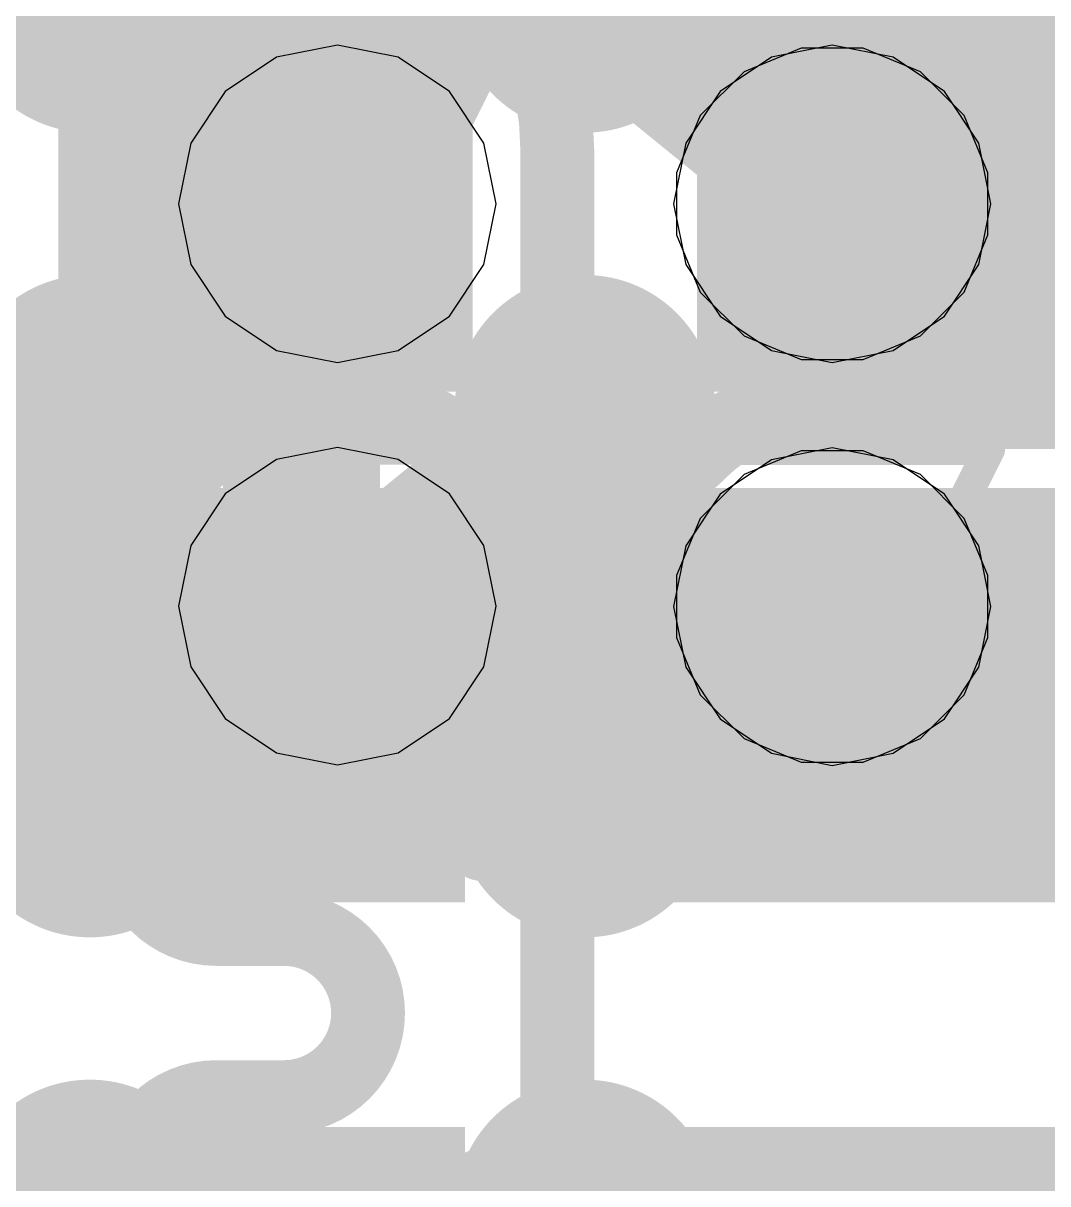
# Model space of a CAD drawing. Header units: inches. Extents: x -6 to 283, y -12 to 154.
# Drawn here: x 71.694 to 73.35, y 1.95 to 3.825 of the extents above; entities that cross this region are included whole.
import ezdxf

# ---------------------------------------------------------------- set-up
doc = ezdxf.new("R2010")
doc.units = ezdxf.units.IN
for name, color, linetype in [('Bottom Layer', 5, 'Continuous'), ('Bottom Overlay', 54, 'Continuous'), ('Bottom Paste', 16, 'Continuous'), ('Bottom Solder', 6, 'Continuous'), ('Drill Drawing', 1, 'Continuous'), ('GND-1', 16, 'Continuous'), ('GND-2', 90, 'Continuous'), ('GND-3', 216, 'Continuous'), ('GND-4', 54, 'Continuous'), ('PWR-1', 156, 'Continuous'), ('PWR-2', 130, 'Continuous'), ('Signal L1', 76, 'Continuous'), ('Signal L2', 6, 'Continuous'), ('Top Layer', 1, 'Continuous'), ('Top Paste', 8, 'Continuous'), ('Top Solder', 216, 'Continuous'), ('Via Holes', 16, 'Continuous')]:
    doc.layers.add(name, color=color, linetype=linetype)

# ---------------------------------------------------------------- blocks, each defined once
blk = doc.blocks.new('200_WFBGA__10_15__51')
at = {"layer": 'Top Layer'}
h = blk.add_hatch(color=1, dxfattribs=at)
edge = h.paths.add_edge_path()
edge.add_arc((-1.999996, -4.875022), 0.15999968, 0, 360)
h = blk.add_hatch(color=1, dxfattribs=at)
edge = h.paths.add_edge_path()
edge.add_arc((-1.199896, -4.875022), 0.15999968, 0, 360)
h = blk.add_hatch(color=1, dxfattribs=at)
edge = h.paths.add_edge_path()
edge.add_arc((-1.999996, -5.525008), 0.15999968, 0, 360)
h = blk.add_hatch(color=1, dxfattribs=at)
edge = h.paths.add_edge_path()
edge.add_arc((-1.199896, -5.525008), 0.15999968, 0, 360)
h = blk.add_hatch(color=1, dxfattribs=at)
edge = h.paths.add_edge_path()
edge.add_arc((-1.999996, -6.174994), 0.15999968, 0, 360)
h = blk.add_hatch(color=1, dxfattribs=at)
edge = h.paths.add_edge_path()
edge.add_arc((-1.199896, -6.174994), 0.15999968, 0, 360)
h = blk.add_hatch(color=1, dxfattribs=at)
edge = h.paths.add_edge_path()
edge.add_arc((-1.999996, -6.824979999999999), 0.15999968, 0, 360)
h = blk.add_hatch(color=1, dxfattribs=at)
edge = h.paths.add_edge_path()
edge.add_arc((-1.199896, -6.824979999999999), 0.15999968, 0, 360)
at = {"layer": 'Top Paste'}
h = blk.add_hatch(color=8, dxfattribs=at)
edge = h.paths.add_edge_path()
edge.add_arc((-1.999996, -4.875022), 0.15999968, 0, 360)
h = blk.add_hatch(color=8, dxfattribs=at)
edge = h.paths.add_edge_path()
edge.add_arc((-1.199896, -4.875022), 0.15999968, 0, 360)
h = blk.add_hatch(color=8, dxfattribs=at)
edge = h.paths.add_edge_path()
edge.add_arc((-1.999996, -5.525008), 0.15999968, 0, 360)
h = blk.add_hatch(color=8, dxfattribs=at)
edge = h.paths.add_edge_path()
edge.add_arc((-1.199896, -5.525008), 0.15999968, 0, 360)
h = blk.add_hatch(color=8, dxfattribs=at)
edge = h.paths.add_edge_path()
edge.add_arc((-1.999996, -6.174994), 0.15999968, 0, 360)
h = blk.add_hatch(color=8, dxfattribs=at)
edge = h.paths.add_edge_path()
edge.add_arc((-1.199896, -6.174994), 0.15999968, 0, 360)
h = blk.add_hatch(color=8, dxfattribs=at)
edge = h.paths.add_edge_path()
edge.add_arc((-1.999996, -6.824979999999999), 0.15999968, 0, 360)
h = blk.add_hatch(color=8, dxfattribs=at)
edge = h.paths.add_edge_path()
edge.add_arc((-1.199896, -6.824979999999999), 0.15999968, 0, 360)
at = {"layer": 'Top Solder'}
h = blk.add_hatch(color=216, dxfattribs=at)
edge = h.paths.add_edge_path()
edge.add_arc((-1.999996, -4.875022), 0.21001228, 0, 360)
h = blk.add_hatch(color=216, dxfattribs=at)
edge = h.paths.add_edge_path()
edge.add_arc((-1.199896, -4.875022), 0.21001228, 0, 360)
h = blk.add_hatch(color=216, dxfattribs=at)
edge = h.paths.add_edge_path()
edge.add_arc((-1.999996, -5.525008), 0.21001228, 0, 360)
h = blk.add_hatch(color=216, dxfattribs=at)
edge = h.paths.add_edge_path()
edge.add_arc((-1.199896, -5.525008), 0.21001228, 0, 360)
h = blk.add_hatch(color=216, dxfattribs=at)
edge = h.paths.add_edge_path()
edge.add_arc((-1.999996, -6.174994), 0.21001228, 0, 360)
h = blk.add_hatch(color=216, dxfattribs=at)
edge = h.paths.add_edge_path()
edge.add_arc((-1.199896, -6.174994), 0.21001228, 0, 360)
h = blk.add_hatch(color=216, dxfattribs=at)
edge = h.paths.add_edge_path()
edge.add_arc((-1.999996, -6.824979999999999), 0.21001228, 0, 360)
h = blk.add_hatch(color=216, dxfattribs=at)
edge = h.paths.add_edge_path()
edge.add_arc((-1.199896, -6.824979999999999), 0.21001228, 0, 360)
blk = doc.blocks.new('C___0402_B_271')
at = {"layer": 'Bottom Layer'}
for points in [[(-0.2413, 0.3175), (-0.2412999999999999, -0.3175), (-0.6985, -0.3175), (-0.6985, 0.3175)], [(0.6985, 0.3175), (0.6985, -0.3175), (0.2413, -0.3175), (0.2412999999999999, 0.3175)]]:
    blk.add_hatch(color=5, dxfattribs=at).paths.add_polyline_path(points)
at = {"layer": 'Bottom Paste'}
for points in [[(-0.2413, 0.3175), (-0.2412999999999999, -0.3175), (-0.6985, -0.3175), (-0.6985, 0.3175)], [(0.6985, 0.3175), (0.6985, -0.3175), (0.2413, -0.3175), (0.2412999999999999, 0.3175)]]:
    blk.add_hatch(color=16, dxfattribs=at).paths.add_polyline_path(points)
at = {"layer": 'Bottom Solder'}
for points in [[(-0.18130012, 0.37749988), (-0.18130012, -0.37749988), (-0.7584998799999999, -0.37749988), (-0.7584998799999999, 0.37749988)], [(0.7584998799999999, 0.37749988), (0.7584998799999999, -0.37749988), (0.18130012, -0.37749988), (0.18130012, 0.37749988)]]:
    blk.add_hatch(color=6, dxfattribs=at).paths.add_polyline_path(points)
at = {"layer": 'Bottom Overlay'}
for points in [[(-0.7874, -0.4064, 0.127, 0.127, 0), (-0.7874, 0.4064, 0.127, 0.127, 0)], [(-0.2794, 0.4064, 0.127, 0.127, 0), (-0.7874, 0.4064, 0.127, 0.127, 0)], [(0.7874, 0.4064, 0.127, 0.127, 0), (0.2794, 0.4064, 0.127, 0.127, 0)], [(0.7874, -0.4064, 0.127, 0.127, 0), (0.7874, 0.4064, 0.127, 0.127, 0)], [(-0.2794, -0.4064, 0.127, 0.127, 0), (-0.7874, -0.4064, 0.127, 0.127, 0)], [(0.7874, -0.4064, 0.127, 0.127, 0), (0.2794, -0.4064, 0.127, 0.127, 0)]]:
    blk.add_lwpolyline(points, format="xyseb", dxfattribs=at)
for points in [[(-0.8191499999999999, 0.4064, 0.0635, 0.0635, 1), (-0.7556499999999999, 0.4064, 0.0635, 0.0635, 1)], [(-0.8191499999999999, 0.4064, 0.0635, 0.0635, 1), (-0.7556499999999999, 0.4064, 0.0635, 0.0635, 1)], [(-0.31115, 0.4064, 0.0635, 0.0635, 1), (-0.24765, 0.4064, 0.0635, 0.0635, 1)], [(0.24765, 0.4064, 0.0635, 0.0635, 1), (0.31115, 0.4064, 0.0635, 0.0635, 1)], [(0.7556499999999999, 0.4064, 0.0635, 0.0635, 1), (0.8191499999999999, 0.4064, 0.0635, 0.0635, 1)], [(0.7556499999999999, 0.4064, 0.0635, 0.0635, 1), (0.8191499999999999, 0.4064, 0.0635, 0.0635, 1)], [(-0.8191499999999999, -0.4064, 0.0635, 0.0635, 1), (-0.7556499999999999, -0.4064, 0.0635, 0.0635, 1)], [(-0.8191499999999999, -0.4064, 0.0635, 0.0635, 1), (-0.7556499999999999, -0.4064, 0.0635, 0.0635, 1)], [(-0.31115, -0.4064, 0.0635, 0.0635, 1), (-0.24765, -0.4064, 0.0635, 0.0635, 1)], [(0.24765, -0.4064, 0.0635, 0.0635, 1), (0.31115, -0.4064, 0.0635, 0.0635, 1)], [(0.7556499999999999, -0.4064, 0.0635, 0.0635, 1), (0.8191499999999999, -0.4064, 0.0635, 0.0635, 1)], [(0.7556499999999999, -0.4064, 0.0635, 0.0635, 1), (0.8191499999999999, -0.4064, 0.0635, 0.0635, 1)]]:
    blk.add_lwpolyline(points, format="xyseb", close=True, dxfattribs=at)
blk = doc.blocks.new('C___0402_B_282')
at = {"layer": 'Bottom Layer'}
for points in [[(-0.2413, 0.3175), (-0.2412999999999999, -0.3175), (-0.6985, -0.3175), (-0.6985, 0.3175)], [(0.6985, 0.3175), (0.6985, -0.3175), (0.2413, -0.3175), (0.2412999999999999, 0.3175)]]:
    blk.add_hatch(color=5, dxfattribs=at).paths.add_polyline_path(points)
at = {"layer": 'Bottom Paste'}
for points in [[(-0.2413, 0.3175), (-0.2412999999999999, -0.3175), (-0.6985, -0.3175), (-0.6985, 0.3175)], [(0.6985, 0.3175), (0.6985, -0.3175), (0.2413, -0.3175), (0.2412999999999999, 0.3175)]]:
    blk.add_hatch(color=16, dxfattribs=at).paths.add_polyline_path(points)
at = {"layer": 'Bottom Solder'}
for points in [[(-0.18130012, 0.37749988), (-0.18130012, -0.37749988), (-0.7584998799999999, -0.37749988), (-0.7584998799999999, 0.37749988)], [(0.7584998799999999, 0.37749988), (0.7584998799999999, -0.37749988), (0.18130012, -0.37749988), (0.18130012, 0.37749988)]]:
    blk.add_hatch(color=6, dxfattribs=at).paths.add_polyline_path(points)
at = {"layer": 'Bottom Overlay'}
for points in [[(-0.7874, 0.4064, 0.127, 0.127, 0), (-0.7874, -0.4064, 0.127, 0.127, 0)], [(-0.7874, 0.4064, 0.127, 0.127, 0), (-0.2794, 0.4064, 0.127, 0.127, 0)], [(0.2794, 0.4064, 0.127, 0.127, 0), (0.7874, 0.4064, 0.127, 0.127, 0)], [(0.7874, 0.4064, 0.127, 0.127, 0), (0.7874, -0.4064, 0.127, 0.127, 0)], [(-0.7874, -0.4064, 0.127, 0.127, 0), (-0.2794, -0.4064, 0.127, 0.127, 0)], [(0.2794, -0.4064, 0.127, 0.127, 0), (0.7874, -0.4064, 0.127, 0.127, 0)]]:
    blk.add_lwpolyline(points, format="xyseb", dxfattribs=at)
for points in [[(-0.8191499999999999, 0.4064, 0.0635, 0.0635, 1), (-0.7556499999999999, 0.4064, 0.0635, 0.0635, 1)], [(-0.8191499999999999, 0.4064, 0.0635, 0.0635, 1), (-0.7556499999999999, 0.4064, 0.0635, 0.0635, 1)], [(-0.31115, 0.4064, 0.0635, 0.0635, 1), (-0.24765, 0.4064, 0.0635, 0.0635, 1)], [(0.24765, 0.4064, 0.0635, 0.0635, 1), (0.31115, 0.4064, 0.0635, 0.0635, 1)], [(0.7556499999999999, 0.4064, 0.0635, 0.0635, 1), (0.8191499999999999, 0.4064, 0.0635, 0.0635, 1)], [(0.7556499999999999, 0.4064, 0.0635, 0.0635, 1), (0.8191499999999999, 0.4064, 0.0635, 0.0635, 1)], [(-0.8191499999999999, -0.4064, 0.0635, 0.0635, 1), (-0.7556499999999999, -0.4064, 0.0635, 0.0635, 1)], [(-0.8191499999999999, -0.4064, 0.0635, 0.0635, 1), (-0.7556499999999999, -0.4064, 0.0635, 0.0635, 1)], [(-0.31115, -0.4064, 0.0635, 0.0635, 1), (-0.24765, -0.4064, 0.0635, 0.0635, 1)], [(0.24765, -0.4064, 0.0635, 0.0635, 1), (0.31115, -0.4064, 0.0635, 0.0635, 1)], [(0.7556499999999999, -0.4064, 0.0635, 0.0635, 1), (0.8191499999999999, -0.4064, 0.0635, 0.0635, 1)], [(0.7556499999999999, -0.4064, 0.0635, 0.0635, 1), (0.8191499999999999, -0.4064, 0.0635, 0.0635, 1)]]:
    blk.add_lwpolyline(points, format="xyseb", close=True, dxfattribs=at)
blk = doc.blocks.new('C___0402_B_284')
at = {"layer": 'Bottom Layer'}
for points in [[(-0.2412999999999999, 0.3174999999999999), (-0.2413000000000001, -0.3175), (-0.6985, -0.3174999999999999), (-0.6985, 0.3175)], [(0.6985, 0.3174999999999999), (0.6985, -0.3175), (0.2412999999999999, -0.3174999999999999), (0.2413000000000001, 0.3175)]]:
    blk.add_hatch(color=5, dxfattribs=at).paths.add_polyline_path(points)
at = {"layer": 'Bottom Paste'}
for points in [[(-0.2412999999999999, 0.3174999999999999), (-0.2413000000000001, -0.3175), (-0.6985, -0.3174999999999999), (-0.6985, 0.3175)], [(0.6985, 0.3174999999999999), (0.6985, -0.3175), (0.2412999999999999, -0.3174999999999999), (0.2413000000000001, 0.3175)]]:
    blk.add_hatch(color=16, dxfattribs=at).paths.add_polyline_path(points)
at = {"layer": 'Bottom Solder'}
for points in [[(-0.1813001199999999, 0.3774998799999999), (-0.1813001200000001, -0.3774998800000001), (-0.7584998799999999, -0.3774998799999999), (-0.7584998799999999, 0.3774998800000001)], [(0.7584998799999999, 0.3774998799999999), (0.7584998799999999, -0.3774998800000001), (0.1813001199999999, -0.3774998799999999), (0.1813001200000001, 0.3774998800000001)]]:
    blk.add_hatch(color=6, dxfattribs=at).paths.add_polyline_path(points)
at = {"layer": 'Bottom Overlay'}
for points in [[(-0.7874, -0.4064, 0.127, 0.127, 0), (-0.7874, 0.4064, 0.127, 0.127, 0)], [(-0.7874, 0.4064, 0.127, 0.127, 0), (-0.2794, 0.4064, 0.127, 0.127, 0)], [(0.2794, 0.4064, 0.127, 0.127, 0), (0.7874, 0.4064, 0.127, 0.127, 0)], [(0.7874, -0.4064, 0.127, 0.127, 0), (0.7874, 0.4064, 0.127, 0.127, 0)], [(-0.7874, -0.4064, 0.127, 0.127, 0), (-0.2794, -0.4064, 0.127, 0.127, 0)], [(0.2794, -0.4064, 0.127, 0.127, 0), (0.7874, -0.4064, 0.127, 0.127, 0)]]:
    blk.add_lwpolyline(points, format="xyseb", dxfattribs=at)
for points in [[(-0.8191499999999999, 0.4064, 0.0635, 0.0635, 1), (-0.7556499999999999, 0.4064, 0.0635, 0.0635, 1)], [(-0.8191499999999999, 0.4064, 0.0635, 0.0635, 1), (-0.7556499999999999, 0.4064, 0.0635, 0.0635, 1)], [(-0.31115, 0.4064, 0.0635, 0.0635, 1), (-0.24765, 0.4064, 0.0635, 0.0635, 1)], [(0.24765, 0.4064, 0.0635, 0.0635, 1), (0.31115, 0.4064, 0.0635, 0.0635, 1)], [(0.7556499999999999, 0.4064, 0.0635, 0.0635, 1), (0.8191499999999999, 0.4064, 0.0635, 0.0635, 1)], [(0.7556499999999999, 0.4064, 0.0635, 0.0635, 1), (0.8191499999999999, 0.4064, 0.0635, 0.0635, 1)], [(-0.8191499999999999, -0.4064, 0.0635, 0.0635, 1), (-0.7556499999999999, -0.4064, 0.0635, 0.0635, 1)], [(-0.8191499999999999, -0.4064, 0.0635, 0.0635, 1), (-0.7556499999999999, -0.4064, 0.0635, 0.0635, 1)], [(-0.31115, -0.4064, 0.0635, 0.0635, 1), (-0.24765, -0.4064, 0.0635, 0.0635, 1)], [(0.24765, -0.4064, 0.0635, 0.0635, 1), (0.31115, -0.4064, 0.0635, 0.0635, 1)], [(0.7556499999999999, -0.4064, 0.0635, 0.0635, 1), (0.8191499999999999, -0.4064, 0.0635, 0.0635, 1)], [(0.7556499999999999, -0.4064, 0.0635, 0.0635, 1), (0.8191499999999999, -0.4064, 0.0635, 0.0635, 1)]]:
    blk.add_lwpolyline(points, format="xyseb", close=True, dxfattribs=at)

msp = doc.modelspace()

# ---------------------------------------------------------------- hatches: boundary and pattern name
at = {"layer": 'Bottom Layer'}
h = msp.add_hatch(color=5, dxfattribs=at)
edge = h.paths.add_edge_path()
edge.add_arc((72.20184187999999, 3.53319588), 0.1499997, 0, 360)
h = msp.add_hatch(color=5, dxfattribs=at)
edge = h.paths.add_edge_path()
edge.add_arc((73.00184282, 3.53319588), 0.1499997, 0, 360)
h = msp.add_hatch(color=5, dxfattribs=at)
edge = h.paths.add_edge_path()
edge.add_arc((72.20183933999999, 2.88319464), 0.1499997, 0, 360)
h = msp.add_hatch(color=5, dxfattribs=at)
edge = h.paths.add_edge_path()
edge.add_arc((73.00184282, 2.88255456), 0.1499997, 0, 360)
at = {"layer": 'GND-1'}
h = msp.add_hatch(color=16, dxfattribs=at)
edge = h.paths.add_edge_path()
edge.add_arc((72.20184187999999, 3.53319588), 0.1499997, 0, 360)
h = msp.add_hatch(color=16, dxfattribs=at)
edge = h.paths.add_edge_path()
edge.add_arc((73.00184282, 3.53319588), 0.1499997, 0, 360)
h = msp.add_hatch(color=16, dxfattribs=at)
edge = h.paths.add_edge_path()
edge.add_arc((72.20183933999999, 2.88319464), 0.1499997, 0, 360)
h = msp.add_hatch(color=16, dxfattribs=at)
edge = h.paths.add_edge_path()
edge.add_arc((73.00184282, 2.88255456), 0.1499997, 0, 360)
at = {"layer": 'GND-2'}
h = msp.add_hatch(color=90, dxfattribs=at)
edge = h.paths.add_edge_path()
edge.add_arc((72.20184187999999, 3.53319588), 0.1499997, 0, 360)
h = msp.add_hatch(color=90, dxfattribs=at)
edge = h.paths.add_edge_path()
edge.add_arc((73.00184282, 3.53319588), 0.1499997, 0, 360)
h = msp.add_hatch(color=90, dxfattribs=at)
edge = h.paths.add_edge_path()
edge.add_arc((72.20183933999999, 2.88319464), 0.1499997, 0, 360)
h = msp.add_hatch(color=90, dxfattribs=at)
edge = h.paths.add_edge_path()
edge.add_arc((73.00184282, 2.88255456), 0.1499997, 0, 360)
at = {"layer": 'GND-3'}
h = msp.add_hatch(color=216, dxfattribs=at)
edge = h.paths.add_edge_path()
edge.add_arc((72.20184187999999, 3.53319588), 0.1499997, 0, 360)
h = msp.add_hatch(color=216, dxfattribs=at)
edge = h.paths.add_edge_path()
edge.add_arc((73.00184282, 3.53319588), 0.1499997, 0, 360)
h = msp.add_hatch(color=216, dxfattribs=at)
edge = h.paths.add_edge_path()
edge.add_arc((72.20183933999999, 2.88319464), 0.1499997, 0, 360)
h = msp.add_hatch(color=216, dxfattribs=at)
edge = h.paths.add_edge_path()
edge.add_arc((73.00184282, 2.88255456), 0.1499997, 0, 360)
at = {"layer": 'GND-4'}
h = msp.add_hatch(color=54, dxfattribs=at)
edge = h.paths.add_edge_path()
edge.add_arc((72.20184187999999, 3.53319588), 0.1499997, 0, 360)
h = msp.add_hatch(color=54, dxfattribs=at)
edge = h.paths.add_edge_path()
edge.add_arc((73.00184282, 3.53319588), 0.1499997, 0, 360)
h = msp.add_hatch(color=54, dxfattribs=at)
edge = h.paths.add_edge_path()
edge.add_arc((72.20183933999999, 2.88319464), 0.1499997, 0, 360)
h = msp.add_hatch(color=54, dxfattribs=at)
edge = h.paths.add_edge_path()
edge.add_arc((73.00184282, 2.88255456), 0.1499997, 0, 360)
at = {"layer": 'PWR-1'}
h = msp.add_hatch(color=156, dxfattribs=at)
edge = h.paths.add_edge_path()
edge.add_arc((72.20184187999999, 3.53319588), 0.1499997, 0, 360)
h = msp.add_hatch(color=156, dxfattribs=at)
edge = h.paths.add_edge_path()
edge.add_arc((73.00184282, 3.53319588), 0.1499997, 0, 360)
h = msp.add_hatch(color=156, dxfattribs=at)
edge = h.paths.add_edge_path()
edge.add_arc((72.20183933999999, 2.88319464), 0.1499997, 0, 360)
h = msp.add_hatch(color=156, dxfattribs=at)
edge = h.paths.add_edge_path()
edge.add_arc((73.00184282, 2.88255456), 0.1499997, 0, 360)
at = {"layer": 'PWR-2'}
h = msp.add_hatch(color=130, dxfattribs=at)
edge = h.paths.add_edge_path()
edge.add_arc((72.20184187999999, 3.53319588), 0.1499997, 0, 360)
h = msp.add_hatch(color=130, dxfattribs=at)
edge = h.paths.add_edge_path()
edge.add_arc((73.00184282, 3.53319588), 0.1499997, 0, 360)
h = msp.add_hatch(color=130, dxfattribs=at)
edge = h.paths.add_edge_path()
edge.add_arc((72.20183933999999, 2.88319464), 0.1499997, 0, 360)
h = msp.add_hatch(color=130, dxfattribs=at)
edge = h.paths.add_edge_path()
edge.add_arc((73.00184282, 2.88255456), 0.1499997, 0, 360)
at = {"layer": 'Signal L1'}
h = msp.add_hatch(color=76, dxfattribs=at)
edge = h.paths.add_edge_path()
edge.add_arc((72.20184187999999, 3.53319588), 0.1499997, 0, 360)
h = msp.add_hatch(color=76, dxfattribs=at)
edge = h.paths.add_edge_path()
edge.add_arc((73.00184282, 3.53319588), 0.1499997, 0, 360)
h = msp.add_hatch(color=76, dxfattribs=at)
edge = h.paths.add_edge_path()
edge.add_arc((72.20183933999999, 2.88319464), 0.1499997, 0, 360)
h = msp.add_hatch(color=76, dxfattribs=at)
edge = h.paths.add_edge_path()
edge.add_arc((73.00184282, 2.88255456), 0.1499997, 0, 360)
at = {"layer": 'Signal L2'}
h = msp.add_hatch(color=6, dxfattribs=at)
edge = h.paths.add_edge_path()
edge.add_arc((72.20184187999999, 3.53319588), 0.1499997, 0, 360)
h = msp.add_hatch(color=6, dxfattribs=at)
edge = h.paths.add_edge_path()
edge.add_arc((73.00184282, 3.53319588), 0.1499997, 0, 360)
h = msp.add_hatch(color=6, dxfattribs=at)
edge = h.paths.add_edge_path()
edge.add_arc((72.20183933999999, 2.88319464), 0.1499997, 0, 360)
h = msp.add_hatch(color=6, dxfattribs=at)
edge = h.paths.add_edge_path()
edge.add_arc((73.00184282, 2.88255456), 0.1499997, 0, 360)
at = {"layer": 'Top Layer'}
h = msp.add_hatch(color=1, dxfattribs=at)
edge = h.paths.add_edge_path()
edge.add_arc((72.20184187999999, 3.53319588), 0.1499997, 0, 360)
h = msp.add_hatch(color=1, dxfattribs=at)
edge = h.paths.add_edge_path()
edge.add_arc((73.00184282, 3.53319588), 0.1499997, 0, 360)
h = msp.add_hatch(color=1, dxfattribs=at)
edge = h.paths.add_edge_path()
edge.add_arc((72.20183933999999, 2.88319464), 0.1499997, 0, 360)
h = msp.add_hatch(color=1, dxfattribs=at)
edge = h.paths.add_edge_path()
edge.add_arc((73.00184282, 2.88255456), 0.1499997, 0, 360)
at = {"layer": 'Via Holes'}
h = msp.add_hatch(color=7, dxfattribs=at)
edge = h.paths.add_edge_path()
edge.add_arc((72.20184187999999, 3.53319588), 0.07499858, 0, 360)
h = msp.add_hatch(color=7, dxfattribs=at)
edge = h.paths.add_edge_path()
edge.add_arc((73.00184282, 3.53319588), 0.07499858, 0, 360)
h = msp.add_hatch(color=7, dxfattribs=at)
edge = h.paths.add_edge_path()
edge.add_arc((72.20183933999999, 2.88319464), 0.07499858, 0, 360)
h = msp.add_hatch(color=7, dxfattribs=at)
edge = h.paths.add_edge_path()
edge.add_arc((73.00184282, 2.88255456), 0.07499858, 0, 360)

# ---------------------------------------------------------------- linework, layer by layer
at = {"layer": 'Bottom Layer'}
for points in [[(72.14402132, 2.90104322, 0.254, 0.254, 0), (72.14402132, 3.68371628, 0.254, 0.254, 0)], [(72.14402132, 2.90104322, 0.254, 0.254, -0.1989119137834034), (72.06883732, 2.71953228, 0.254, 0.254, 0)], [(72.06883732, 1.85390028, 0.254, 0.254, -0.4142135623730951), (72.20184187999999, 1.72089572, 0.254, 0.254, 0)], [(73.00184282, 1.77090578, 0.254, 0.254, -0.4142135623730951), (73.08483732, 1.85390028, 0.254, 0.254, 0)]]:
    msp.add_lwpolyline(points, format="xyseb", dxfattribs=at)
for points in [[(72.08052132, 3.68371628, 0.127, 0.127, 1), (72.20752132, 3.68371628, 0.127, 0.127, 1)], [(72.08052132, 2.90104322, 0.127, 0.127, 1), (72.20752132, 2.90104322, 0.127, 0.127, 1)], [(72.08052132, 2.90104322, 0.127, 0.127, 1), (72.20752132, 2.90104322, 0.127, 0.127, 1)], [(72.00533732, 2.71953228, 0.127, 0.127, 1), (72.13233731999999, 2.71953228, 0.127, 0.127, 1)], [(72.00533732, 1.85390028, 0.127, 0.127, 1), (72.13233731999999, 1.85390028, 0.127, 0.127, 1)], [(73.02133732, 1.85390028, 0.127, 0.127, 1), (73.14833732, 1.85390028, 0.127, 0.127, 1)]]:
    msp.add_lwpolyline(points, format="xyseb", close=True, dxfattribs=at)
at = {"layer": 'Drill Drawing'}
for points in [[(71.94784188, 3.78719588, 0.0508, 0.0508, 0), (72.45584188, 3.78719588, 0.0508, 0.0508, 0)], [(71.94784188, 3.78719588, 0.0508, 0.0508, 0), (72.20184187999999, 3.27919588, 0.0508, 0.0508, 0)], [(72.20184187999999, 3.27919588, 0.0508, 0.0508, 0), (72.45584188, 3.78719588, 0.0508, 0.0508, 0)], [(72.74784282, 3.78719588, 0.0508, 0.0508, 0), (73.25584282, 3.78719588, 0.0508, 0.0508, 0)], [(72.74784282, 3.78719588, 0.0508, 0.0508, 0), (73.00184282, 3.27919588, 0.0508, 0.0508, 0)], [(73.00184282, 3.27919588, 0.0508, 0.0508, 0), (73.25584282, 3.78719588, 0.0508, 0.0508, 0)], [(71.94783933999999, 3.13719464, 0.0508, 0.0508, 0), (72.45583934, 3.13719464, 0.0508, 0.0508, 0)], [(71.94783933999999, 3.13719464, 0.0508, 0.0508, 0), (72.20183933999999, 2.62919464, 0.0508, 0.0508, 0)], [(72.20183933999999, 2.62919464, 0.0508, 0.0508, 0), (72.45583934, 3.13719464, 0.0508, 0.0508, 0)], [(72.74784282, 3.13655456, 0.0508, 0.0508, 0), (73.25584282, 3.13655456, 0.0508, 0.0508, 0)], [(72.74784282, 3.13655456, 0.0508, 0.0508, 0), (73.00184282, 2.62855456, 0.0508, 0.0508, 0)], [(73.00184282, 2.62855456, 0.0508, 0.0508, 0), (73.25584282, 3.13655456, 0.0508, 0.0508, 0)]]:
    msp.add_lwpolyline(points, format="xyseb", dxfattribs=at)
for points in [[(71.93514187999999, 3.78719588, 0.0254, 0.0254, 1), (71.96054188, 3.78719588, 0.0254, 0.0254, 1)], [(71.93514187999999, 3.78719588, 0.0254, 0.0254, 1), (71.96054188, 3.78719588, 0.0254, 0.0254, 1)], [(72.44314188, 3.78719588, 0.0254, 0.0254, 1), (72.46854187999999, 3.78719588, 0.0254, 0.0254, 1)], [(72.44314188, 3.78719588, 0.0254, 0.0254, 1), (72.46854187999999, 3.78719588, 0.0254, 0.0254, 1)], [(72.73514282, 3.78719588, 0.0254, 0.0254, 1), (72.76054282, 3.78719588, 0.0254, 0.0254, 1)], [(72.73514282, 3.78719588, 0.0254, 0.0254, 1), (72.76054282, 3.78719588, 0.0254, 0.0254, 1)], [(73.24314282, 3.78719588, 0.0254, 0.0254, 1), (73.26854282, 3.78719588, 0.0254, 0.0254, 1)], [(73.24314282, 3.78719588, 0.0254, 0.0254, 1), (73.26854282, 3.78719588, 0.0254, 0.0254, 1)], [(72.18914188, 3.27919588, 0.0254, 0.0254, 1), (72.21454188, 3.27919588, 0.0254, 0.0254, 1)], [(72.18914188, 3.27919588, 0.0254, 0.0254, 1), (72.21454188, 3.27919588, 0.0254, 0.0254, 1)], [(72.98914282, 3.27919588, 0.0254, 0.0254, 1), (73.01454282, 3.27919588, 0.0254, 0.0254, 1)], [(72.98914282, 3.27919588, 0.0254, 0.0254, 1), (73.01454282, 3.27919588, 0.0254, 0.0254, 1)], [(71.93513933999999, 3.13719464, 0.0254, 0.0254, 1), (71.96053934, 3.13719464, 0.0254, 0.0254, 1)], [(71.93513933999999, 3.13719464, 0.0254, 0.0254, 1), (71.96053934, 3.13719464, 0.0254, 0.0254, 1)], [(72.44313934, 3.13719464, 0.0254, 0.0254, 1), (72.46853933999999, 3.13719464, 0.0254, 0.0254, 1)], [(72.44313934, 3.13719464, 0.0254, 0.0254, 1), (72.46853933999999, 3.13719464, 0.0254, 0.0254, 1)], [(72.73514282, 3.13655456, 0.0254, 0.0254, 1), (72.76054282, 3.13655456, 0.0254, 0.0254, 1)], [(72.73514282, 3.13655456, 0.0254, 0.0254, 1), (72.76054282, 3.13655456, 0.0254, 0.0254, 1)], [(73.24314282, 3.13655456, 0.0254, 0.0254, 1), (73.26854282, 3.13655456, 0.0254, 0.0254, 1)], [(73.24314282, 3.13655456, 0.0254, 0.0254, 1), (73.26854282, 3.13655456, 0.0254, 0.0254, 1)], [(72.18913934, 2.62919464, 0.0254, 0.0254, 1), (72.21453933999999, 2.62919464, 0.0254, 0.0254, 1)], [(72.18913934, 2.62919464, 0.0254, 0.0254, 1), (72.21453933999999, 2.62919464, 0.0254, 0.0254, 1)], [(72.98914282, 2.62855456, 0.0254, 0.0254, 1), (73.01454282, 2.62855456, 0.0254, 0.0254, 1)], [(72.98914282, 2.62855456, 0.0254, 0.0254, 1), (73.01454282, 2.62855456, 0.0254, 0.0254, 1)]]:
    msp.add_lwpolyline(points, format="xyseb", close=True, dxfattribs=at)
at = {"layer": 'GND-1'}
for p, q in [((72.9517972, 3.784795579999999), (72.85932342, 3.74649238)), ((73.05188844, 3.784795579999999), (72.9517972, 3.784795579999999)), ((73.14436221999999, 3.74649238), (73.05188844, 3.784795579999999)), ((72.85932342, 3.74649238), (72.78854632, 3.675715279999999)), ((73.21513931999999, 3.675715279999999), (73.14436221999999, 3.74649238)), ((72.78854632, 3.675715279999999), (72.75024312, 3.5832415)), ((73.25344252, 3.5832415), (73.21513931999999, 3.675715279999999)), ((72.75024312, 3.5832415), (72.75024312, 3.48315026)), ((73.25344252, 3.48315026), (73.25344252, 3.5832415)), ((72.75024312, 3.48315026), (72.78854632, 3.39067648)), ((73.21513931999999, 3.39067648), (73.25344252, 3.48315026)), ((72.78854632, 3.39067648), (72.85932342, 3.31989938)), ((73.14436221999999, 3.31989938), (73.21513931999999, 3.39067648)), ((72.85932342, 3.31989938), (72.9517972, 3.28159618)), ((73.05188844, 3.28159618), (73.14436221999999, 3.31989938)), ((72.9517972, 3.28159618), (73.05188844, 3.28159618)), ((72.9517972, 3.13415426), (72.85932342, 3.09585106)), ((73.05188844, 3.13415426), (72.9517972, 3.13415426)), ((73.14436221999999, 3.09585106), (73.05188844, 3.13415426)), ((72.85932342, 3.09585106), (72.78854632, 3.02507396)), ((73.21513931999999, 3.02507396), (73.14436221999999, 3.09585106)), ((72.78854632, 3.02507396), (72.75024312, 2.93260018)), ((73.25344252, 2.93260018), (73.21513931999999, 3.02507396)), ((72.75024312, 2.93260018), (72.75024312, 2.83250894)), ((73.25344252, 2.83250894), (73.25344252, 2.93260018)), ((72.75024312, 2.83250894), (72.78854632, 2.74003516)), ((73.21513931999999, 2.74003516), (73.25344252, 2.83250894)), ((72.78854632, 2.74003516), (72.85932342, 2.66925806)), ((73.14436221999999, 2.66925806), (73.21513931999999, 2.74003516)), ((72.85932342, 2.66925806), (72.9517972, 2.63095486)), ((73.05188844, 2.63095486), (73.14436221999999, 2.66925806)), ((72.9517972, 2.63095486), (73.05188844, 2.63095486))]:
    msp.add_line(p, q, dxfattribs=at)
at = {"layer": 'GND-2'}
for p, q in [((72.9517972, 3.784795579999999), (72.85932342, 3.74649238)), ((73.05188844, 3.784795579999999), (72.9517972, 3.784795579999999)), ((73.14436221999999, 3.74649238), (73.05188844, 3.784795579999999)), ((72.85932342, 3.74649238), (72.78854632, 3.675715279999999)), ((73.21513931999999, 3.675715279999999), (73.14436221999999, 3.74649238)), ((72.78854632, 3.675715279999999), (72.75024312, 3.5832415)), ((73.25344252, 3.5832415), (73.21513931999999, 3.675715279999999)), ((72.75024312, 3.5832415), (72.75024312, 3.48315026)), ((73.25344252, 3.48315026), (73.25344252, 3.5832415)), ((72.75024312, 3.48315026), (72.78854632, 3.39067648)), ((73.21513931999999, 3.39067648), (73.25344252, 3.48315026)), ((72.78854632, 3.39067648), (72.85932342, 3.31989938)), ((73.14436221999999, 3.31989938), (73.21513931999999, 3.39067648)), ((72.85932342, 3.31989938), (72.9517972, 3.28159618)), ((73.05188844, 3.28159618), (73.14436221999999, 3.31989938)), ((72.9517972, 3.28159618), (73.05188844, 3.28159618)), ((72.9517972, 3.13415426), (72.85932342, 3.09585106)), ((73.05188844, 3.13415426), (72.9517972, 3.13415426)), ((73.14436221999999, 3.09585106), (73.05188844, 3.13415426)), ((72.85932342, 3.09585106), (72.78854632, 3.02507396)), ((73.21513931999999, 3.02507396), (73.14436221999999, 3.09585106)), ((72.78854632, 3.02507396), (72.75024312, 2.93260018)), ((73.25344252, 2.93260018), (73.21513931999999, 3.02507396)), ((72.75024312, 2.93260018), (72.75024312, 2.83250894)), ((73.25344252, 2.83250894), (73.25344252, 2.93260018)), ((72.75024312, 2.83250894), (72.78854632, 2.74003516)), ((73.21513931999999, 2.74003516), (73.25344252, 2.83250894)), ((72.78854632, 2.74003516), (72.85932342, 2.66925806)), ((73.14436221999999, 2.66925806), (73.21513931999999, 2.74003516)), ((72.85932342, 2.66925806), (72.9517972, 2.63095486)), ((73.05188844, 2.63095486), (73.14436221999999, 2.66925806)), ((72.9517972, 2.63095486), (73.05188844, 2.63095486))]:
    msp.add_line(p, q, dxfattribs=at)
at = {"layer": 'GND-3'}
for p, q in [((72.9517972, 3.784795579999999), (72.85932342, 3.74649238)), ((73.05188844, 3.784795579999999), (72.9517972, 3.784795579999999)), ((73.14436221999999, 3.74649238), (73.05188844, 3.784795579999999)), ((72.85932342, 3.74649238), (72.78854632, 3.675715279999999)), ((73.21513931999999, 3.675715279999999), (73.14436221999999, 3.74649238)), ((72.78854632, 3.675715279999999), (72.75024312, 3.5832415)), ((73.25344252, 3.5832415), (73.21513931999999, 3.675715279999999)), ((72.75024312, 3.5832415), (72.75024312, 3.48315026)), ((73.25344252, 3.48315026), (73.25344252, 3.5832415)), ((72.75024312, 3.48315026), (72.78854632, 3.39067648)), ((73.21513931999999, 3.39067648), (73.25344252, 3.48315026)), ((72.78854632, 3.39067648), (72.85932342, 3.31989938)), ((73.14436221999999, 3.31989938), (73.21513931999999, 3.39067648)), ((72.85932342, 3.31989938), (72.9517972, 3.28159618)), ((73.05188844, 3.28159618), (73.14436221999999, 3.31989938)), ((72.9517972, 3.28159618), (73.05188844, 3.28159618)), ((72.9517972, 3.13415426), (72.85932342, 3.09585106)), ((73.05188844, 3.13415426), (72.9517972, 3.13415426)), ((73.14436221999999, 3.09585106), (73.05188844, 3.13415426)), ((72.85932342, 3.09585106), (72.78854632, 3.02507396)), ((73.21513931999999, 3.02507396), (73.14436221999999, 3.09585106)), ((72.78854632, 3.02507396), (72.75024312, 2.93260018)), ((73.25344252, 2.93260018), (73.21513931999999, 3.02507396)), ((72.75024312, 2.93260018), (72.75024312, 2.83250894)), ((73.25344252, 2.83250894), (73.25344252, 2.93260018)), ((72.75024312, 2.83250894), (72.78854632, 2.74003516)), ((73.21513931999999, 2.74003516), (73.25344252, 2.83250894)), ((72.78854632, 2.74003516), (72.85932342, 2.66925806)), ((73.14436221999999, 2.66925806), (73.21513931999999, 2.74003516)), ((72.85932342, 2.66925806), (72.9517972, 2.63095486)), ((73.05188844, 2.63095486), (73.14436221999999, 2.66925806)), ((72.9517972, 2.63095486), (73.05188844, 2.63095486))]:
    msp.add_line(p, q, dxfattribs=at)
at = {"layer": 'GND-4'}
for p, q in [((72.9517972, 3.784795579999999), (72.85932342, 3.74649238)), ((73.05188844, 3.784795579999999), (72.9517972, 3.784795579999999)), ((73.14436221999999, 3.74649238), (73.05188844, 3.784795579999999)), ((72.85932342, 3.74649238), (72.78854632, 3.675715279999999)), ((73.21513931999999, 3.675715279999999), (73.14436221999999, 3.74649238)), ((72.78854632, 3.675715279999999), (72.75024312, 3.5832415)), ((73.25344252, 3.5832415), (73.21513931999999, 3.675715279999999)), ((72.75024312, 3.5832415), (72.75024312, 3.48315026)), ((73.25344252, 3.48315026), (73.25344252, 3.5832415)), ((72.75024312, 3.48315026), (72.78854632, 3.39067648)), ((73.21513931999999, 3.39067648), (73.25344252, 3.48315026)), ((72.78854632, 3.39067648), (72.85932342, 3.31989938)), ((73.14436221999999, 3.31989938), (73.21513931999999, 3.39067648)), ((72.85932342, 3.31989938), (72.9517972, 3.28159618)), ((73.05188844, 3.28159618), (73.14436221999999, 3.31989938)), ((72.9517972, 3.28159618), (73.05188844, 3.28159618)), ((72.9517972, 3.13415426), (72.85932342, 3.09585106)), ((73.05188844, 3.13415426), (72.9517972, 3.13415426)), ((73.14436221999999, 3.09585106), (73.05188844, 3.13415426)), ((72.85932342, 3.09585106), (72.78854632, 3.02507396)), ((73.21513931999999, 3.02507396), (73.14436221999999, 3.09585106)), ((72.78854632, 3.02507396), (72.75024312, 2.93260018)), ((73.25344252, 2.93260018), (73.21513931999999, 3.02507396)), ((72.75024312, 2.93260018), (72.75024312, 2.83250894)), ((73.25344252, 2.83250894), (73.25344252, 2.93260018)), ((72.75024312, 2.83250894), (72.78854632, 2.74003516)), ((73.21513931999999, 2.74003516), (73.25344252, 2.83250894)), ((72.78854632, 2.74003516), (72.85932342, 2.66925806)), ((73.14436221999999, 2.66925806), (73.21513931999999, 2.74003516)), ((72.85932342, 2.66925806), (72.9517972, 2.63095486)), ((73.05188844, 2.63095486), (73.14436221999999, 2.66925806)), ((72.9517972, 2.63095486), (73.05188844, 2.63095486))]:
    msp.add_line(p, q, dxfattribs=at)
at = {"layer": 'PWR-1'}
for p, q in [((72.20184187999999, 3.78972572), (72.10367341999999, 3.7701982)), ((72.30001033999999, 3.7701982), (72.20184187999999, 3.78972572)), ((73.00184282, 3.78972572), (72.90367436, 3.7701982)), ((73.10001127999999, 3.7701982), (73.00184282, 3.78972572)), ((72.10367341999999, 3.7701982), (72.02044778, 3.71458998)), ((72.38323598, 3.71458998), (72.30001033999999, 3.7701982)), ((72.90367436, 3.7701982), (72.82044872, 3.71458998)), ((73.18323692, 3.71458998), (73.10001127999999, 3.7701982)), ((72.02044778, 3.71458998), (71.96483956, 3.63136434)), ((72.4388442, 3.63136434), (72.38323598, 3.71458998)), ((72.82044872, 3.71458998), (72.76484049999999, 3.63136434)), ((73.23884514, 3.63136434), (73.18323692, 3.71458998)), ((71.96483956, 3.63136434), (71.94531204, 3.53319588)), ((72.45837172, 3.53319588), (72.4388442, 3.63136434)), ((72.76484049999999, 3.63136434), (72.74531298, 3.53319588)), ((73.25837266, 3.53319588), (73.23884514, 3.63136434)), ((71.94531204, 3.53319588), (71.96483956, 3.43502742)), ((72.4388442, 3.43502742), (72.45837172, 3.53319588)), ((72.74531298, 3.53319588), (72.76484049999999, 3.43502742)), ((73.23884514, 3.43502742), (73.25837266, 3.53319588)), ((71.96483956, 3.43502742), (72.02044778, 3.351801779999999)), ((72.38323598, 3.351801779999999), (72.4388442, 3.43502742)), ((72.76484049999999, 3.43502742), (72.82044872, 3.351801779999999)), ((73.18323692, 3.351801779999999), (73.23884514, 3.43502742)), ((72.02044778, 3.351801779999999), (72.10367341999999, 3.29619356)), ((72.30001033999999, 3.29619356), (72.38323598, 3.351801779999999)), ((72.82044872, 3.351801779999999), (72.90367436, 3.29619356)), ((73.10001127999999, 3.29619356), (73.18323692, 3.351801779999999)), ((72.10367341999999, 3.29619356), (72.20184187999999, 3.27666604)), ((72.20184187999999, 3.27666604), (72.30001033999999, 3.29619356)), ((72.90367436, 3.29619356), (73.00184282, 3.27666604)), ((73.00184282, 3.27666604), (73.10001127999999, 3.29619356)), ((72.20183933999999, 3.13972448), (72.10367088, 3.12019696)), ((72.3000078, 3.12019696), (72.20183933999999, 3.13972448)), ((73.00184282, 3.1390844), (72.90367436, 3.11955688)), ((73.10001127999999, 3.11955688), (73.00184282, 3.1390844)), ((72.10367088, 3.12019696), (72.02044524, 3.06458874)), ((72.38323344, 3.06458874), (72.3000078, 3.12019696)), ((72.90367436, 3.11955688), (72.82044872, 3.06394866)), ((73.18323692, 3.06394866), (73.10001127999999, 3.11955688)), ((72.02044524, 3.06458874), (71.96483702, 2.9813631)), ((72.43884166, 2.9813631), (72.38323344, 3.06458874)), ((72.82044872, 3.06394866), (72.76484049999999, 2.98072302)), ((73.23884514, 2.98072302), (73.18323692, 3.06394866)), ((71.96483702, 2.9813631), (71.9453095, 2.88319464)), ((72.45836917999999, 2.88319464), (72.43884166, 2.9813631)), ((72.76484049999999, 2.98072302), (72.74531298, 2.88255456)), ((73.25837266, 2.88255456), (73.23884514, 2.98072302)), ((71.9453095, 2.88319464), (71.96483702, 2.78502618)), ((72.43884166, 2.78502618), (72.45836917999999, 2.88319464)), ((72.74531298, 2.88255456), (72.76484049999999, 2.7843861)), ((73.23884514, 2.7843861), (73.25837266, 2.88255456)), ((71.96483702, 2.78502618), (72.02044524, 2.70180054)), ((72.38323344, 2.70180054), (72.43884166, 2.78502618)), ((72.76484049999999, 2.7843861), (72.82044872, 2.70116046)), ((73.18323692, 2.70116046), (73.23884514, 2.7843861)), ((72.02044524, 2.70180054), (72.10367088, 2.64619232)), ((72.3000078, 2.64619232), (72.38323344, 2.70180054)), ((72.82044872, 2.70116046), (72.90367436, 2.64555224)), ((73.10001127999999, 2.64555224), (73.18323692, 2.70116046)), ((72.10367088, 2.64619232), (72.20183933999999, 2.6266648)), ((72.20183933999999, 2.6266648), (72.3000078, 2.64619232)), ((72.90367436, 2.64555224), (73.00184282, 2.62602472)), ((73.00184282, 2.62602472), (73.10001127999999, 2.64555224))]:
    msp.add_line(p, q, dxfattribs=at)
at = {"layer": 'PWR-2'}
for p, q in [((72.20184187999999, 3.78972572), (72.10367341999999, 3.7701982)), ((72.30001033999999, 3.7701982), (72.20184187999999, 3.78972572)), ((72.10367341999999, 3.7701982), (72.02044778, 3.71458998)), ((72.38323598, 3.71458998), (72.30001033999999, 3.7701982)), ((72.02044778, 3.71458998), (71.96483956, 3.63136434)), ((72.4388442, 3.63136434), (72.38323598, 3.71458998)), ((71.96483956, 3.63136434), (71.94531204, 3.53319588)), ((72.45837172, 3.53319588), (72.4388442, 3.63136434)), ((71.94531204, 3.53319588), (71.96483956, 3.43502742)), ((72.4388442, 3.43502742), (72.45837172, 3.53319588)), ((71.96483956, 3.43502742), (72.02044778, 3.351801779999999)), ((72.38323598, 3.351801779999999), (72.4388442, 3.43502742)), ((72.02044778, 3.351801779999999), (72.10367341999999, 3.29619356)), ((72.30001033999999, 3.29619356), (72.38323598, 3.351801779999999)), ((72.10367341999999, 3.29619356), (72.20184187999999, 3.27666604)), ((72.20184187999999, 3.27666604), (72.30001033999999, 3.29619356)), ((72.20183933999999, 3.13972448), (72.10367088, 3.12019696)), ((72.3000078, 3.12019696), (72.20183933999999, 3.13972448)), ((72.10367088, 3.12019696), (72.02044524, 3.06458874)), ((72.38323344, 3.06458874), (72.3000078, 3.12019696)), ((72.02044524, 3.06458874), (71.96483702, 2.9813631)), ((72.43884166, 2.9813631), (72.38323344, 3.06458874)), ((71.96483702, 2.9813631), (71.9453095, 2.88319464)), ((72.45836917999999, 2.88319464), (72.43884166, 2.9813631)), ((71.9453095, 2.88319464), (71.96483702, 2.78502618)), ((72.43884166, 2.78502618), (72.45836917999999, 2.88319464)), ((71.96483702, 2.78502618), (72.02044524, 2.70180054)), ((72.38323344, 2.70180054), (72.43884166, 2.78502618)), ((72.02044524, 2.70180054), (72.10367088, 2.64619232)), ((72.3000078, 2.64619232), (72.38323344, 2.70180054)), ((72.10367088, 2.64619232), (72.20183933999999, 2.6266648)), ((72.20183933999999, 2.6266648), (72.3000078, 2.64619232))]:
    msp.add_line(p, q, dxfattribs=at)
at = {"layer": 'Signal L1'}
for points in [[(72.40920748, 3.97580358, 0.11938, 0.11938, -0.1989112212460585), (72.55744188, 3.61794806, 0.11938, 0.11938, 0)], [(72.55743933999999, 3.61794806, 0.11938, 0.11938, 0), (72.55744188, 3.61716574, 0.11938, 0.11938, 0)], [(72.55744188, 1.31923282, 0.11938, 0.11938, 0), (72.55744188, 3.61716574, 0.11938, 0.11938, 0)], [(71.62526696, 3.258520279999999, 0.11938, 0.11938, -0.4142135623730951), (71.87008485999999, 3.01370238, 0.11938, 0.11938, 0)], [(71.87008485999999, 2.49764042, 0.11938, 0.11938, 0), (71.87008485999999, 3.01370492, 0.11938, 0.11938, 0)], [(72.00597486, 2.36175042, 0.11938, 0.11938, -0.4142135623730951), (71.87008485999999, 2.49764042, 0.11938, 0.11938, 0)], [(72.00597486, 2.36175042, 0.11938, 0.11938, 0), (72.11556062, 2.36175042, 0.11938, 0.11938, 0)], [(72.11556062, 2.36175042, 0.11938, 0.11938, -0.9999999999999999), (72.11556062, 2.08997042, 0.11938, 0.11938, 0)], [(71.87008485999999, 1.95408042, 0.11938, 0.11938, -0.4142135623730951), (72.00597486, 2.08997042, 0.11938, 0.11938, 0)], [(72.00597486, 2.08997042, 0.11938, 0.11938, 0), (72.11556062, 2.08997042, 0.11938, 0.11938, 0)], [(71.87008485999999, 0.8906128999999999, 0.11938, 0.11938, 0), (71.87008485999999, 1.95408042, 0.11938, 0.11938, 0)]]:
    msp.add_lwpolyline(points, format="xyseb", dxfattribs=at)
for points in [[(72.52759434, 3.61794806, 0.05969, 0.05969, 1), (72.58728434, 3.61794806, 0.05969, 0.05969, 1)], [(72.52759688, 3.61794806, 0.05969, 0.05969, 1), (72.58728688, 3.61794806, 0.05969, 0.05969, 1)], [(72.52759688, 3.61716574, 0.05969, 0.05969, 1), (72.58728688, 3.61716574, 0.05969, 0.05969, 1)], [(72.52759688, 3.61716574, 0.05969, 0.05969, 1), (72.58728688, 3.61716574, 0.05969, 0.05969, 1)], [(71.84023986, 3.01370492, 0.05969, 0.05969, 1), (71.89992985999999, 3.01370492, 0.05969, 0.05969, 1)], [(71.84023986, 3.01370238, 0.05969, 0.05969, 1), (71.89992985999999, 3.01370238, 0.05969, 0.05969, 1)], [(71.84023986, 2.49764042, 0.05969, 0.05969, 1), (71.89992985999999, 2.49764042, 0.05969, 0.05969, 1)], [(71.84023986, 2.49764042, 0.05969, 0.05969, 1), (71.89992985999999, 2.49764042, 0.05969, 0.05969, 1)], [(71.97612986, 2.36175042, 0.05969, 0.05969, 1), (72.03581985999999, 2.36175042, 0.05969, 0.05969, 1)], [(71.97612986, 2.36175042, 0.05969, 0.05969, 1), (72.03581985999999, 2.36175042, 0.05969, 0.05969, 1)], [(72.08571562, 2.36175042, 0.05969, 0.05969, 1), (72.14540561999999, 2.36175042, 0.05969, 0.05969, 1)], [(72.08571562, 2.36175042, 0.05969, 0.05969, 1), (72.14540561999999, 2.36175042, 0.05969, 0.05969, 1)], [(71.97612986, 2.08997042, 0.05969, 0.05969, 1), (72.03581985999999, 2.08997042, 0.05969, 0.05969, 1)], [(71.97612986, 2.08997042, 0.05969, 0.05969, 1), (72.03581985999999, 2.08997042, 0.05969, 0.05969, 1)], [(72.08571562, 2.08997042, 0.05969, 0.05969, 1), (72.14540561999999, 2.08997042, 0.05969, 0.05969, 1)], [(72.08571562, 2.08997042, 0.05969, 0.05969, 1), (72.14540561999999, 2.08997042, 0.05969, 0.05969, 1)], [(71.84023986, 1.95408042, 0.05969, 0.05969, 1), (71.89992985999999, 1.95408042, 0.05969, 0.05969, 1)], [(71.84023986, 1.95408042, 0.05969, 0.05969, 1), (71.89992985999999, 1.95408042, 0.05969, 0.05969, 1)]]:
    msp.add_lwpolyline(points, format="xyseb", close=True, dxfattribs=at)
at = {"layer": 'Signal L2'}
for points in [[(73.26521034, 4.0843454, 0.11938, 0.11938, -0.9999999999999999), (72.83849034, 4.0843454, 0.11938, 0.11938, 0)], [(72.10722179999999, 3.20123312, 0.11938, 0.11938, 0), (72.18154728, 3.20591434, 0.11938, 0.11938, 0)], [(72.18337354, 3.20551302, 0.11938, 0.11938, 0), (72.18337608, 3.20551302, 0.11938, 0.11938, 0)], [(72.18772455999999, 3.20560446, 0.11938, 0.11938, -0.007646320965323423), (72.18337608, 3.20551302, 0.11938, 0.11938, 0)], [(72.18772709999999, 3.20560446, 0.11938, 0.11938, -0.01589861025510236), (72.20824268, 3.20585084, 0.11938, 0.11938, 0)], [(72.20824268, 3.2058483, 0.11938, 0.11938, 0), (72.22978441999999, 3.20552826, 0.11938, 0.11938, 0)], [(72.23189516, 3.20551302, 0.11938, 0.11938, -0.003709764883758647), (72.22978441999999, 3.20552826, 0.11938, 0.11938, 0)], [(72.23189516, 3.20551302, 0.11938, 0.11938, -0.1985704958063418), (72.41837688, 3.12841386, 0.11938, 0.11938, 0)], [(72.90722527999999, 3.20059304, 0.11938, 0.11938, 0), (72.98155075999999, 3.20527426, 0.11938, 0.11938, 0)], [(72.98155075999999, 3.20527426, 0.11938, 0.11938, 0), (73.33406212, 3.20527426, 0.11938, 0.11938, 0)], [(73.33406212, 3.20527426, 0.11938, 0.11938, -0.4142135623730951), (73.51924335999999, 3.02009302, 0.11938, 0.11938, 0)], [(71.98872318, 3.13429904, 0.11938, 0.11938, -0.136445560206353), (72.10721926000001, 3.20123312, 0.11938, 0.11938, 0)], [(72.10721926000001, 3.20123312, 0.11938, 0.11938, 0), (72.10722179999999, 3.20123312, 0.11938, 0.11938, 0)], [(72.78872666, 3.13365896, 0.11938, 0.11938, -0.136445560206353), (72.90722274, 3.20059304, 0.11938, 0.11938, 0)], [(72.90722274, 3.20059304, 0.11938, 0.11938, 0), (72.90722527999999, 3.20059304, 0.11938, 0.11938, 0)], [(71.79822318, 3.0544135, 0.11938, 0.11938, -0.198912367379658), (71.61861977999999, 3.12880756, 0.11938, 0.11938, 0)], [(71.98323169999999, 3.12880756, 0.11938, 0.11938, -0.198912367379658), (71.8036283, 3.0544135, 0.11938, 0.11938, 0)], [(72.41837688, 3.12841386, 0.11938, 0.11938, -0.0003288813748680793), (72.41862326, 3.12816748, 0.11938, 0.11938, 0)], [(72.59822666, 3.05377342, 0.11938, 0.11938, -0.198912367379658), (72.41862326, 3.12816748, 0.11938, 0.11938, 0)], [(72.78323518, 3.12816748, 0.11938, 0.11938, -0.198912367379658), (72.60363177999999, 3.05377342, 0.11938, 0.11938, 0)], [(71.79822318, 3.0544135, 0.11938, 0.11938, 0), (71.8163283, 3.0544135, 0.11938, 0.11938, 0)], [(72.59822666, 3.05377342, 0.11938, 0.11938, 0), (72.61633178, 3.05377342, 0.11938, 0.11938, 0)]]:
    msp.add_lwpolyline(points, format="xyseb", dxfattribs=at)
for points in [[(72.15170228, 3.20591434, 0.05969, 0.05969, 1), (72.21139228, 3.20591434, 0.05969, 0.05969, 1)], [(72.15352854, 3.20551302, 0.05969, 0.05969, 1), (72.21321854, 3.20551302, 0.05969, 0.05969, 1)], [(72.15353108, 3.20551302, 0.05969, 0.05969, 1), (72.21322108, 3.20551302, 0.05969, 0.05969, 1)], [(72.15353108, 3.20551302, 0.05969, 0.05969, 1), (72.21322108, 3.20551302, 0.05969, 0.05969, 1)], [(72.15787956, 3.20560446, 0.05969, 0.05969, 1), (72.21756956, 3.20560446, 0.05969, 0.05969, 1)], [(72.1578821, 3.20560446, 0.05969, 0.05969, 1), (72.21757209999998, 3.20560446, 0.05969, 0.05969, 1)], [(72.17839768, 3.20585084, 0.05969, 0.05969, 1), (72.23808767999999, 3.20585084, 0.05969, 0.05969, 1)], [(72.17839768, 3.2058483, 0.05969, 0.05969, 1), (72.23808767999999, 3.2058483, 0.05969, 0.05969, 1)], [(72.19993941999999, 3.20552826, 0.05969, 0.05969, 1), (72.25962942, 3.20552826, 0.05969, 0.05969, 1)], [(72.19993941999999, 3.20552826, 0.05969, 0.05969, 1), (72.25962942, 3.20552826, 0.05969, 0.05969, 1)], [(72.20205015999998, 3.20551302, 0.05969, 0.05969, 1), (72.26174016, 3.20551302, 0.05969, 0.05969, 1)], [(72.20205015999998, 3.20551302, 0.05969, 0.05969, 1), (72.26174016, 3.20551302, 0.05969, 0.05969, 1)], [(72.95170576, 3.20527426, 0.05969, 0.05969, 1), (73.01139576, 3.20527426, 0.05969, 0.05969, 1)], [(72.95170576, 3.20527426, 0.05969, 0.05969, 1), (73.01139576, 3.20527426, 0.05969, 0.05969, 1)], [(73.30421711999999, 3.20527426, 0.05969, 0.05969, 1), (73.36390712000001, 3.20527426, 0.05969, 0.05969, 1)], [(73.30421711999999, 3.20527426, 0.05969, 0.05969, 1), (73.36390712000001, 3.20527426, 0.05969, 0.05969, 1)], [(72.07737425999998, 3.20123312, 0.05969, 0.05969, 1), (72.13706426, 3.20123312, 0.05969, 0.05969, 1)], [(72.07737425999998, 3.20123312, 0.05969, 0.05969, 1), (72.13706426, 3.20123312, 0.05969, 0.05969, 1)], [(72.0773768, 3.20123312, 0.05969, 0.05969, 1), (72.1370668, 3.20123312, 0.05969, 0.05969, 1)], [(72.0773768, 3.20123312, 0.05969, 0.05969, 1), (72.1370668, 3.20123312, 0.05969, 0.05969, 1)], [(72.87737774, 3.20059304, 0.05969, 0.05969, 1), (72.93706773999999, 3.20059304, 0.05969, 0.05969, 1)], [(72.87737774, 3.20059304, 0.05969, 0.05969, 1), (72.93706773999999, 3.20059304, 0.05969, 0.05969, 1)], [(72.87738028, 3.20059304, 0.05969, 0.05969, 1), (72.93707027999999, 3.20059304, 0.05969, 0.05969, 1)], [(72.87738028, 3.20059304, 0.05969, 0.05969, 1), (72.93707027999999, 3.20059304, 0.05969, 0.05969, 1)], [(71.9533867, 3.12880756, 0.05969, 0.05969, 1), (72.0130767, 3.12880756, 0.05969, 0.05969, 1)], [(71.95887818, 3.13429904, 0.05969, 0.05969, 1), (72.01856817999999, 3.13429904, 0.05969, 0.05969, 1)], [(72.38853188, 3.12841386, 0.05969, 0.05969, 1), (72.44822187999999, 3.12841386, 0.05969, 0.05969, 1)], [(72.38853188, 3.12841386, 0.05969, 0.05969, 1), (72.44822187999999, 3.12841386, 0.05969, 0.05969, 1)], [(72.38877826, 3.12816748, 0.05969, 0.05969, 1), (72.44846826, 3.12816748, 0.05969, 0.05969, 1)], [(72.38877826, 3.12816748, 0.05969, 0.05969, 1), (72.44846826, 3.12816748, 0.05969, 0.05969, 1)], [(72.75339018, 3.12816748, 0.05969, 0.05969, 1), (72.81308018, 3.12816748, 0.05969, 0.05969, 1)], [(72.75888165999999, 3.13365896, 0.05969, 0.05969, 1), (72.81857166, 3.13365896, 0.05969, 0.05969, 1)], [(71.76837818, 3.0544135, 0.05969, 0.05969, 1), (71.82806818, 3.0544135, 0.05969, 0.05969, 1)], [(71.76837818, 3.0544135, 0.05969, 0.05969, 1), (71.82806818, 3.0544135, 0.05969, 0.05969, 1)], [(71.77378329999999, 3.0544135, 0.05969, 0.05969, 1), (71.8334733, 3.0544135, 0.05969, 0.05969, 1)], [(71.78648329999999, 3.0544135, 0.05969, 0.05969, 1), (71.8461733, 3.0544135, 0.05969, 0.05969, 1)], [(72.56838166, 3.05377342, 0.05969, 0.05969, 1), (72.62807165999999, 3.05377342, 0.05969, 0.05969, 1)], [(72.56838166, 3.05377342, 0.05969, 0.05969, 1), (72.62807165999999, 3.05377342, 0.05969, 0.05969, 1)], [(72.57378677999999, 3.05377342, 0.05969, 0.05969, 1), (72.63347678, 3.05377342, 0.05969, 0.05969, 1)], [(72.58648678, 3.05377342, 0.05969, 0.05969, 1), (72.64617677999999, 3.05377342, 0.05969, 0.05969, 1)]]:
    msp.add_lwpolyline(points, format="xyseb", close=True, dxfattribs=at)
at = {"layer": 'Top Layer'}
for points in [[(71.80184014, 3.8581965, 0.2032, 0.2032, 0), (72.20184187999999, 3.53319588, 0.2032, 0.2032, 0)], [(72.60184108, 3.8581965, 0.2032, 0.2032, 0), (73.00184282, 3.53319588, 0.2032, 0.2032, 0)], [(72.20183933999999, 2.88319464, 0.2032, 0.2032, 0), (72.60184108, 3.20819526, 0.2032, 0.2032, 0)], [(71.4018384, 2.88317178, 0.10668, 0.10668, 0), (71.80183506, 3.20819272, 0.10668, 0.10668, 0)], [(72.60183599999999, 2.55819402, 0.2032, 0.2032, 0), (73.00184282, 2.88255456, 0.2032, 0.2032, 0)], [(71.4018384, 2.23317054, 0.10668, 0.10668, 0), (71.80183506, 2.55819402, 0.10668, 0.10668, 0)], [(71.80184014, 1.90819278, 0.2032, 0.2032, 0), (72.20184187999999, 1.58319216, 0.2032, 0.2032, 0)], [(72.60184108, 1.90819278, 0.2032, 0.2032, 0), (73.00184282, 1.58319216, 0.2032, 0.2032, 0)]]:
    msp.add_lwpolyline(points, format="xyseb", dxfattribs=at)
for points in [[(71.75104014, 3.8581965, 0.1016, 0.1016, 1), (71.85264013999999, 3.8581965, 0.1016, 0.1016, 1)], [(72.55104107999999, 3.8581965, 0.1016, 0.1016, 1), (72.65264108, 3.8581965, 0.1016, 0.1016, 1)], [(72.15104188, 3.53319588, 0.1016, 0.1016, 1), (72.25264188, 3.53319588, 0.1016, 0.1016, 1)], [(72.95104282, 3.53319588, 0.1016, 0.1016, 1), (73.05264282, 3.53319588, 0.1016, 0.1016, 1)], [(72.55104107999999, 3.20819526, 0.1016, 0.1016, 1), (72.65264108, 3.20819526, 0.1016, 0.1016, 1)], [(71.77516505999999, 3.20819272, 0.05333999999999999, 0.05333999999999999, 1), (71.82850506, 3.20819272, 0.05333999999999999, 0.05333999999999999, 1)], [(72.15103934, 2.88319464, 0.1016, 0.1016, 1), (72.25263933999999, 2.88319464, 0.1016, 0.1016, 1)], [(72.95104282, 2.88255456, 0.1016, 0.1016, 1), (73.05264282, 2.88255456, 0.1016, 0.1016, 1)], [(72.551036, 2.55819402, 0.1016, 0.1016, 1), (72.65263599999999, 2.55819402, 0.1016, 0.1016, 1)], [(71.77516505999999, 2.55819402, 0.05333999999999999, 0.05333999999999999, 1), (71.82850506, 2.55819402, 0.05333999999999999, 0.05333999999999999, 1)], [(71.75104014, 1.90819278, 0.1016, 0.1016, 1), (71.85264013999999, 1.90819278, 0.1016, 0.1016, 1)], [(72.55104107999999, 1.90819278, 0.1016, 0.1016, 1), (72.65264108, 1.90819278, 0.1016, 0.1016, 1)]]:
    msp.add_lwpolyline(points, format="xyseb", close=True, dxfattribs=at)

# ---------------------------------------------------------------- block references
for name, p in [('200_WFBGA__10_15__51', (73.80183613999999, 8.7331931)), ('C___0402_B_284', (72.60183599999999, 3.60699304))]:
    msp.add_blockref(name, p)
for name, p, rotation in [('C___0402_B_271', (72.03073732, 2.22321628), 270), ('C___0402_B_282', (73.04673731999999, 2.22321628), 90)]:
    msp.add_blockref(name, p, dxfattribs=dict(rotation=rotation))

doc.saveas('drawing.dxf')
